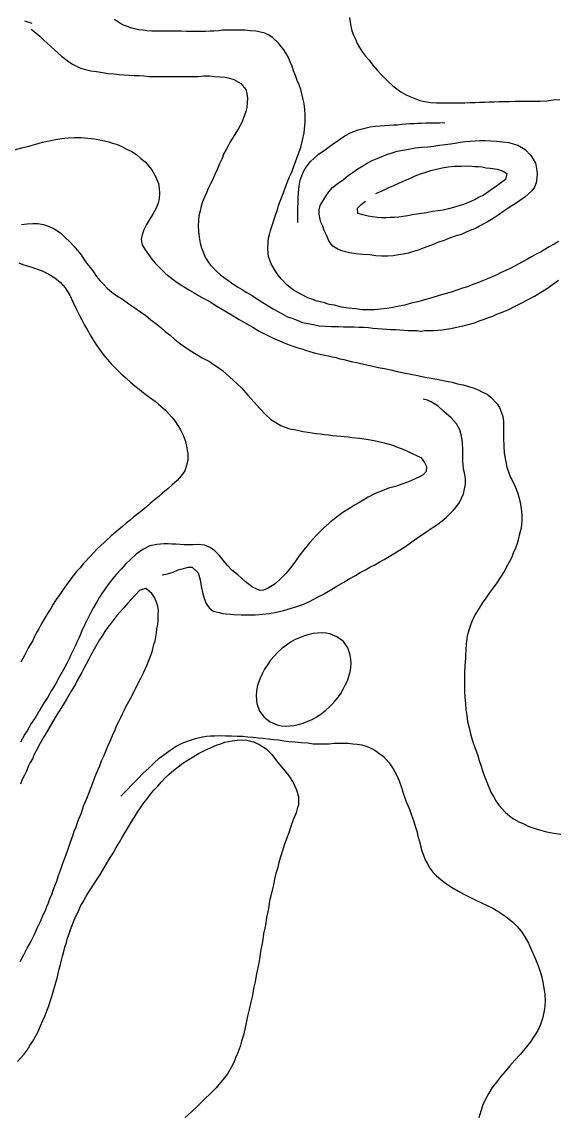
# Model space of a CAD drawing. Header units: inches. Extents: x 401374 to 405300, y 6332180 to 6336621.
# Drawn here: x 403254.6 to 403397.3, y 6334029.7 to 6334321.8 of the extents above; entities that cross this region are included whole.
import ezdxf

# ---------------------------------------------------------------- set-up
doc = ezdxf.new("R2010")
doc.units = ezdxf.units.IN
doc.header["$MEASUREMENT"] = 0

msp = doc.modelspace()

# ---------------------------------------------------------------- linework, layer by layer
for points in [[(403255.3, 6334322.1), (403257.3, 6334321.5)], [(403398, 6334263.2), (403396.8, 6334262.5), (403395.5, 6334261.8), (403394.3, 6334261.1), (403393.2, 6334260.4), (403392, 6334259.8), (403390.8, 6334259.1), (403389.7, 6334258.5), (403388.5, 6334257.9), (403387.4, 6334257.2), (403386.2, 6334256.6), (403385.1, 6334256), (403383.9, 6334255.5), (403382.7, 6334254.9), (403381.5, 6334254.3), (403380.3, 6334253.8), (403379, 6334253.2), (403377.7, 6334252.7), (403376.4, 6334252.2), (403375.1, 6334251.7), (403373.7, 6334251.1), (403372.3, 6334250.7), (403370.8, 6334250.2), (403369.3, 6334249.7), (403367.7, 6334249.2), (403366.1, 6334248.8), (403364.1, 6334248.2), (403362.2, 6334247.6), (403360.4, 6334247.1), (403358.6, 6334246.7), (403356.9, 6334246.2), (403355.3, 6334245.9), (403353.7, 6334245.6), (403352.1, 6334245.3), (403350.4, 6334245.1), (403348.8, 6334245), (403347.2, 6334245), (403345.5, 6334245), (403343.7, 6334245.2), (403341.9, 6334245.4), (403340, 6334245.7), (403338.1, 6334246.2), (403336.7, 6334246.4), (403335.5, 6334246.8), (403334.3, 6334247.1), (403333.2, 6334247.4), (403332.1, 6334247.8), (403331, 6334248.2), (403329.1, 6334249.1), (403327.2, 6334250.2), (403325.5, 6334251.5), (403323.9, 6334253.2), (403323.1, 6334254.2), (403322.4, 6334255.3), (403321.2, 6334257.2), (403320.5, 6334259.2), (403320.3, 6334261.2), (403320.4, 6334263.1), (403320.5, 6334264.1), (403320.8, 6334265.1), (403321, 6334266.1), (403321.4, 6334267.2), (403321.7, 6334268.3), (403322.1, 6334269.4), (403322.5, 6334270.5), (403322.9, 6334271.7), (403323.2, 6334272.8), (403323.6, 6334274), (403324.1, 6334275.1), (403324.5, 6334276.2), (403324.9, 6334277.3), (403325.3, 6334278.4), (403325.7, 6334279.4), (403326.1, 6334280.5), (403326.6, 6334281.5), (403327, 6334282.5), (403327.7, 6334284.5), (403328.4, 6334286.4), (403329.1, 6334288.3), (403329.6, 6334290.3), (403330, 6334292.2), (403330.2, 6334294.2), (403330.3, 6334295.2), (403330.3, 6334296.2), (403330.3, 6334297.2), (403330.2, 6334298.3), (403330.1, 6334299.3), (403329.9, 6334300.4), (403329.7, 6334301.5), (403329.4, 6334302.6), (403329.1, 6334303.8), (403328.7, 6334305), (403328.2, 6334306.2), (403327.7, 6334307.5), (403327.2, 6334308.8), (403326.8, 6334310), (403326.3, 6334311.2), (403325.8, 6334312.3), (403325.2, 6334313.4), (403324.6, 6334314.4), (403323.2, 6334316.2), (403321.6, 6334317.7), (403320.6, 6334318.3), (403319.5, 6334318.8), (403318.4, 6334319.1), (403317.1, 6334319.4), (403315.6, 6334319.5), (403314.2, 6334319.6), (403312.9, 6334319.6), (403311.7, 6334319.6), (403310.5, 6334319.6), (403309.3, 6334319.6), (403308.2, 6334319.6), (403307.1, 6334319.5), (403305.9, 6334319.4), (403304.8, 6334319.4), (403303.7, 6334319.3), (403302.5, 6334319.3), (403301.2, 6334319.3), (403299.9, 6334319.3), (403298.6, 6334319.3), (403297.2, 6334319.4), (403295.7, 6334319.4), (403294.3, 6334319.4), (403293, 6334319.4), (403291.7, 6334319.4), (403290.5, 6334319.4), (403289.3, 6334319.4), (403288.1, 6334319.5), (403287, 6334319.6), (403285.8, 6334319.7), (403284.7, 6334320), (403283.6, 6334320.3), (403282.6, 6334320.7), (403281.5, 6334321.1), (403280.4, 6334321.8), (403279.3, 6334322.5)], [(403342.1, 6334323), (403342.3, 6334321.8), (403342.5, 6334320.7), (403342.8, 6334319.5), (403343.2, 6334318.3), (403343.7, 6334317.2), (403344.2, 6334316.1), (403344.8, 6334315), (403345.6, 6334313.8), (403346.4, 6334312.7), (403347.4, 6334311.6), (403348.4, 6334310.3), (403349.5, 6334309), (403350.5, 6334307.9), (403351.6, 6334306.8), (403352.6, 6334305.8), (403353.7, 6334304.8), (403354.8, 6334304), (403355.9, 6334303.2), (403357.1, 6334302.5), (403358.3, 6334301.9), (403359.6, 6334301.4), (403360.9, 6334300.9), (403362.3, 6334300.6), (403363.8, 6334300.3), (403365.4, 6334300.2), (403367.1, 6334300.2), (403368.7, 6334300.2), (403370.2, 6334300.2), (403371.7, 6334300.2), (403373, 6334300.2), (403374.4, 6334300.3), (403375.7, 6334300.3), (403376.9, 6334300.4), (403378.2, 6334300.4), (403379.5, 6334300.5), (403380.8, 6334300.5), (403382.1, 6334300.6), (403383.4, 6334300.6), (403384.8, 6334300.6), (403386.3, 6334300.7), (403387.8, 6334300.7), (403389.5, 6334300.7), (403391.3, 6334300.7), (403393.1, 6334300.7), (403394.9, 6334300.8), (403396.6, 6334301), (403398.3, 6334301.1)], [(403257.1, 6334319.9), (403258.3, 6334318.9), (403259.4, 6334318), (403260.4, 6334317.1), (403261.4, 6334316.2), (403263.3, 6334314.4), (403265.2, 6334312.7), (403267.1, 6334311.3), (403268.1, 6334310.6), (403269.2, 6334310), (403270.3, 6334309.5), (403271.6, 6334309.1), (403273, 6334308.8), (403274.5, 6334308.6), (403276.1, 6334308.3), (403277.7, 6334308.1), (403279.2, 6334308), (403280.6, 6334307.8), (403281.9, 6334307.7), (403283.3, 6334307.6), (403284.6, 6334307.5), (403285.9, 6334307.5), (403287.2, 6334307.4), (403288.5, 6334307.3), (403289.8, 6334307.3), (403291.2, 6334307.3), (403292.7, 6334307.3), (403294.2, 6334307.3), (403295.8, 6334307.3), (403297.5, 6334307.3), (403298.8, 6334307.3), (403300.3, 6334307.3), (403301.8, 6334307.3), (403303.2, 6334307.4), (403304.7, 6334307.4), (403306.1, 6334307.3), (403307.5, 6334307.2), (403308.9, 6334307.1), (403310.1, 6334306.8), (403311.2, 6334306.5), (403313.1, 6334305.4), (403314.4, 6334303.8), (403314.7, 6334302.7), (403314.9, 6334301.5), (403314.8, 6334300.2), (403314.7, 6334299), (403314.4, 6334297.9), (403314.1, 6334296.9), (403313.4, 6334295), (403312.4, 6334293.2), (403311.3, 6334291.5), (403310.2, 6334289.6), (403309.6, 6334288.6), (403309.1, 6334287.6), (403308.5, 6334286.5), (403308.1, 6334285.4), (403307.4, 6334283.9), (403306.8, 6334282.4), (403306.2, 6334281.1), (403305.6, 6334279.8), (403305, 6334278.6), (403304.4, 6334277.4), (403303.9, 6334276.2), (403303.4, 6334275), (403302.9, 6334273.8), (403302.5, 6334272.6), (403302.2, 6334271.4), (403301.9, 6334270.1), (403301.8, 6334268.8), (403301.7, 6334267.4), (403301.8, 6334265.9), (403302, 6334264.4), (403302.2, 6334262.8), (403302.6, 6334261.5), (403303.1, 6334260.2), (403303.6, 6334259), (403304.3, 6334257.9), (403305, 6334256.9), (403306.8, 6334255.1), (403307.7, 6334254.3), (403308.8, 6334253.4), (403309.9, 6334252.7), (403311, 6334251.9), (403312.2, 6334251.1), (403313.5, 6334250.4), (403314.7, 6334249.6), (403316.1, 6334248.8), (403317.6, 6334247.8), (403319, 6334246.9), (403320.4, 6334246), (403321.7, 6334245.2), (403323, 6334244.5), (403324.3, 6334243.8), (403325.6, 6334243.1), (403327, 6334242.6), (403328.3, 6334242.1), (403329.6, 6334241.6), (403331, 6334241.3), (403332.5, 6334241), (403334, 6334240.7), (403335.6, 6334240.6), (403337.3, 6334240.5), (403339.1, 6334240.5), (403340.5, 6334240.4), (403341.9, 6334240.4), (403343.3, 6334240.4), (403344.6, 6334240.3), (403345.9, 6334240.3), (403347.2, 6334240.2), (403348.4, 6334240.1), (403349.7, 6334240), (403350.9, 6334239.9), (403352.1, 6334239.8), (403353.2, 6334239.7), (403354.4, 6334239.7), (403355.5, 6334239.6), (403356.7, 6334239.5), (403357.8, 6334239.4), (403358.9, 6334239.4), (403360.1, 6334239.4), (403361.2, 6334239.3), (403362.3, 6334239.4), (403363.4, 6334239.4), (403364.6, 6334239.4), (403365.7, 6334239.5), (403366.9, 6334239.6), (403368, 6334239.8), (403369.2, 6334240), (403370.4, 6334240.2), (403371.6, 6334240.5), (403372.9, 6334240.8), (403374.2, 6334241.1), (403375.5, 6334241.5), (403376.8, 6334242), (403378.2, 6334242.5), (403379.3, 6334242.9), (403380.4, 6334243.3), (403381.5, 6334243.8), (403382.5, 6334244.2), (403384.5, 6334245), (403386.4, 6334245.9), (403388.2, 6334246.8), (403389.9, 6334247.7), (403391.6, 6334248.6), (403393.2, 6334249.6), (403394.8, 6334250.6), (403396.4, 6334251.7), (403398, 6334252.9)], [(403328.3, 6334268.3), (403328.3, 6334269.6), (403328.3, 6334271), (403328.3, 6334272.3), (403328.4, 6334273.6), (403328.4, 6334274.9), (403328.5, 6334276.1), (403328.6, 6334277.3), (403328.8, 6334278.5), (403329, 6334279.6), (403329.4, 6334280.7), (403329.8, 6334281.7), (403330.3, 6334282.7), (403331.7, 6334284.6), (403332.7, 6334285.5), (403333.8, 6334286.4), (403335.7, 6334287.8), (403337.5, 6334289.1), (403339.2, 6334290.3), (403340.9, 6334291.4), (403342.6, 6334292.3), (403344.5, 6334293), (403345.5, 6334293.3), (403346.6, 6334293.6), (403347.7, 6334293.8), (403349, 6334294), (403350.3, 6334294.1), (403351.6, 6334294.2), (403352.8, 6334294.3), (403353.9, 6334294.4), (403355, 6334294.4), (403356.1, 6334294.5), (403357.2, 6334294.6), (403358.2, 6334294.7), (403359.3, 6334294.7), (403360.3, 6334294.8), (403361.4, 6334294.8), (403362.5, 6334294.9), (403363.7, 6334294.9), (403364.9, 6334294.9), (403366.2, 6334294.9), (403367.6, 6334295)], [(403252.6, 6334287.7), (403254.6, 6334288.2), (403256.5, 6334288.7), (403258.3, 6334289.2), (403260.1, 6334289.7), (403261.9, 6334290.1), (403263.6, 6334290.4), (403265.3, 6334290.7), (403267, 6334290.9), (403268.7, 6334291), (403270.4, 6334291), (403272.2, 6334290.8), (403274, 6334290.6), (403275.9, 6334290.3), (403277.8, 6334289.8), (403278.8, 6334289.5), (403279.9, 6334289.2), (403281.3, 6334288.6), (403282.6, 6334287.9), (403284, 6334287.2), (403285.2, 6334286.4), (403286.4, 6334285.4), (403287.5, 6334284.5), (403288.4, 6334283.4), (403289.3, 6334282.3), (403290, 6334281.1), (403290.6, 6334279.9), (403291.1, 6334278.7), (403291.3, 6334277.4), (403291.4, 6334276.1), (403291.3, 6334274.7), (403291, 6334273.4), (403290.5, 6334272.1), (403289.6, 6334270.5), (403288.7, 6334269.1), (403287.9, 6334267.7), (403287.2, 6334266.3), (403286.7, 6334265), (403286.5, 6334263.7), (403286.7, 6334262.3), (403287.5, 6334261), (403288.4, 6334259.7), (403289.3, 6334258.5), (403290.2, 6334257.4), (403291.2, 6334256.4), (403293.1, 6334254.6), (403295, 6334253.1), (403296.1, 6334252.3), (403297.1, 6334251.6), (403298.2, 6334250.9), (403299.4, 6334250.2), (403300.6, 6334249.5), (403301.8, 6334248.8), (403303.2, 6334248), (403304.6, 6334247.3), (403305.7, 6334246.6), (403306.7, 6334245.9), (403307.8, 6334245.3), (403308.8, 6334244.7), (403310.8, 6334243.5), (403312.7, 6334242.4), (403314.5, 6334241.3), (403316.3, 6334240.3), (403318, 6334239.3), (403319.8, 6334238.4), (403321.6, 6334237.5), (403323.4, 6334236.7), (403325.3, 6334235.9), (403327.3, 6334235.2), (403328.3, 6334234.8), (403329.4, 6334234.5), (403330.4, 6334234.2), (403331.5, 6334233.8), (403332.7, 6334233.5), (403333.9, 6334233.2), (403335.1, 6334232.9), (403336.4, 6334232.7), (403337.5, 6334232.4), (403338.6, 6334232.2), (403339.6, 6334231.9), (403340.6, 6334231.7), (403342.6, 6334231.2), (403344.5, 6334230.8), (403346.3, 6334230.4), (403348, 6334230), (403349.8, 6334229.6), (403351.5, 6334229.3), (403353.2, 6334228.9), (403354.9, 6334228.5), (403356.7, 6334228.1), (403358.5, 6334227.8), (403360.4, 6334227.4), (403362.3, 6334227), (403363.4, 6334226.8), (403364.4, 6334226.6), (403365.5, 6334226.4), (403366.7, 6334226.2), (403368.1, 6334225.9), (403369.6, 6334225.6), (403371, 6334225.2), (403372.5, 6334224.9), (403373.9, 6334224.5), (403375.2, 6334224.1), (403376.5, 6334223.6), (403377.7, 6334223), (403378.9, 6334222.4), (403379.9, 6334221.6), (403381.6, 6334219.9), (403382.2, 6334218.9), (403382.7, 6334217.7), (403383.1, 6334216.5), (403383.3, 6334215.1), (403383.3, 6334213.8), (403383.3, 6334212.7), (403383.3, 6334211.6), (403383.3, 6334210.6), (403383.4, 6334208.6), (403383.5, 6334206.7), (403383.8, 6334204.8), (403384.2, 6334202.9), (403384.9, 6334200.9), (403385.3, 6334199.9), (403385.9, 6334198.9), (403386.5, 6334197.5), (403387, 6334196.2), (403387.4, 6334194.9), (403387.7, 6334193.6), (403387.9, 6334192.4), (403388.1, 6334191.2), (403388.2, 6334190), (403388.2, 6334188.8), (403388.1, 6334187.5), (403387.9, 6334186.3), (403387.6, 6334185.1), (403387.3, 6334183.9), (403386.9, 6334182.6), (403386.5, 6334181.3), (403385.9, 6334180), (403385.4, 6334178.7), (403384.4, 6334176.8), (403383.5, 6334175.1), (403382.5, 6334173.6), (403381.5, 6334172.1), (403380.5, 6334170.7), (403379.5, 6334169.3), (403378.6, 6334168), (403377.6, 6334166.6), (403376.8, 6334165.3), (403375.9, 6334163.9), (403375.2, 6334162.5), (403374.6, 6334161), (403374, 6334159.4), (403373.6, 6334157.8), (403373.3, 6334155.9), (403373.2, 6334154), (403373.1, 6334152.9), (403373.1, 6334151.9), (403373, 6334150), (403372.9, 6334148.1), (403372.9, 6334146.4), (403372.9, 6334144.7), (403372.9, 6334143), (403373, 6334141.4), (403373.1, 6334139.8), (403373.2, 6334138.2), (403373.5, 6334136.6), (403373.7, 6334135), (403374.1, 6334133.3), (403374.5, 6334131.7), (403375, 6334129.9), (403375.6, 6334128.1), (403376.3, 6334126.2), (403376.8, 6334124.6), (403377.3, 6334123.1), (403377.8, 6334121.6), (403378.3, 6334120.2), (403378.8, 6334118.8), (403379.4, 6334117.5), (403379.9, 6334116.2), (403380.6, 6334115), (403381.2, 6334113.8), (403382, 6334112.7), (403383.8, 6334110.7), (403384.9, 6334109.8), (403386, 6334109), (403387.4, 6334108.2), (403388.9, 6334107.6), (403389.9, 6334107.1), (403390.9, 6334106.7), (403392.9, 6334106.1), (403394.8, 6334105.6), (403396.7, 6334105.2), (403398.6, 6334104.9)], [(403339.1, 6334278.8), (403340.5, 6334279.8), (403341.8, 6334280.8), (403343.1, 6334281.7), (403344.4, 6334282.6), (403345.7, 6334283.4), (403346.9, 6334284.1), (403348.2, 6334284.8), (403349.5, 6334285.4), (403350.8, 6334285.9), (403352.1, 6334286.4), (403353.5, 6334286.9), (403354.9, 6334287.3), (403356.4, 6334287.6), (403358, 6334287.9), (403359.7, 6334288.2), (403361.5, 6334288.4), (403363.1, 6334288.5), (403364.7, 6334288.7), (403366.2, 6334288.9), (403367.7, 6334289.1), (403369.1, 6334289.3), (403370.4, 6334289.5), (403371.7, 6334289.7), (403373.1, 6334289.9), (403374.4, 6334290), (403375.7, 6334290.1), (403377, 6334290.2), (403378.4, 6334290.2), (403379.9, 6334290.1), (403381.4, 6334290), (403383, 6334289.8), (403384.7, 6334289.6), (403385.9, 6334289.3), (403387.1, 6334288.9), (403389.1, 6334287.8), (403390.6, 6334286.2), (403391.2, 6334285.2), (403391.8, 6334284.1), (403392.1, 6334282.7), (403392.3, 6334281.3), (403392.2, 6334280.1), (403392, 6334278.9), (403391.6, 6334277.7), (403390.9, 6334276.7), (403389, 6334275), (403387.6, 6334274.1), (403386.4, 6334273.3), (403385.3, 6334272.6), (403384.2, 6334271.8), (403383.1, 6334271.1), (403382.1, 6334270.4), (403381.1, 6334269.7), (403380.1, 6334269.1), (403379, 6334268.5), (403378, 6334267.9), (403376.9, 6334267.3), (403375.8, 6334266.7), (403374.6, 6334266.2), (403373.3, 6334265.7), (403372, 6334265.1), (403370.6, 6334264.7), (403368.9, 6334264.1), (403367.4, 6334263.5), (403365.9, 6334263), (403364.5, 6334262.4), (403363.1, 6334261.9), (403361.8, 6334261.4), (403360.5, 6334260.9), (403359.2, 6334260.5), (403357.9, 6334260.1), (403356.5, 6334259.8), (403355.2, 6334259.6), (403353.8, 6334259.4), (403352.4, 6334259.3), (403350.8, 6334259.3), (403349.2, 6334259.4), (403347.6, 6334259.6), (403345.7, 6334259.7), (403343.8, 6334259.9), (403342.1, 6334260.2), (403340.4, 6334260.6), (403339, 6334261.2), (403337.7, 6334262), (403336.7, 6334263.2), (403336, 6334264.9), (403335.4, 6334266.1), (403335, 6334267.3), (403334.5, 6334268.4), (403334.2, 6334269.5), (403334, 6334270.6), (403334, 6334271.7), (403334.3, 6334272.8), (403335, 6334274), (403335.8, 6334275.3), (403336.6, 6334276.5), (403337.6, 6334277.6), (403339.1, 6334278.8)], [(403349.2, 6334276), (403350.9, 6334276.7), (403352.5, 6334277.5), (403354, 6334278.2), (403355.5, 6334278.9), (403356.9, 6334279.5), (403358.4, 6334280.1), (403359.7, 6334280.7), (403361.1, 6334281.3), (403362.5, 6334281.7), (403363.9, 6334282.2), (403365.4, 6334282.5), (403366.9, 6334282.9), (403368.5, 6334283.1), (403370.2, 6334283.3), (403372, 6334283.3), (403373.9, 6334283.4), (403375.6, 6334283.2), (403376.6, 6334283.2), (403377.6, 6334283.1), (403378.7, 6334282.9), (403379.7, 6334282.8), (403381.6, 6334282.5), (403383.2, 6334282), (403384.2, 6334281.4), (403383.8, 6334279.8), (403382.5, 6334278.8), (403381.3, 6334277.9), (403380.1, 6334277.1), (403379, 6334276.3), (403377.9, 6334275.6), (403376.8, 6334275), (403375.7, 6334274.4), (403374.6, 6334273.9), (403373.5, 6334273.4), (403372.3, 6334273), (403371.1, 6334272.6), (403369.9, 6334272.3), (403368.6, 6334271.9), (403367.2, 6334271.6), (403365.8, 6334271.4), (403364.3, 6334271.2), (403362.8, 6334270.9), (403361.4, 6334270.7), (403360.1, 6334270.5), (403358.9, 6334270.3), (403357.7, 6334270.1), (403356.5, 6334269.9), (403355.3, 6334269.7), (403354.2, 6334269.6), (403353, 6334269.6), (403351.9, 6334269.5), (403350.7, 6334269.5), (403349.6, 6334269.6), (403348.3, 6334269.8), (403347.1, 6334270), (403345.7, 6334270.3), (403344.4, 6334270.7), (403344.3, 6334272.1), (403345.3, 6334273.1), (403346.4, 6334274)], [(403254.5, 6334267.7), (403256, 6334267.9), (403257.5, 6334268), (403258.9, 6334268), (403260.4, 6334267.7), (403261.9, 6334267.2), (403263.4, 6334266.5), (403264.9, 6334265.5), (403266.2, 6334264.3), (403267.4, 6334263.1), (403268.5, 6334262), (403269.5, 6334260.8), (403270.4, 6334259.6), (403271.2, 6334258.5), (403272, 6334257.3), (403272.9, 6334256.2), (403273.7, 6334255.1), (403274.5, 6334253.9), (403275.4, 6334252.8), (403276.4, 6334251.8), (403277.4, 6334250.7), (403278.6, 6334249.7), (403280, 6334248.7), (403281.5, 6334247.8), (403283.2, 6334246.6), (403284.8, 6334245.5), (403286.3, 6334244.4), (403287.7, 6334243.4), (403289.1, 6334242.3), (403290.4, 6334241.3), (403291.7, 6334240.2), (403292.9, 6334239.2), (403294.2, 6334238.2), (403295.4, 6334237.1), (403296.7, 6334236.1), (403298.1, 6334235.1), (403299.6, 6334234.1), (403301.2, 6334233.1), (403302.8, 6334232.1), (403304.7, 6334231.2), (403306, 6334230.3), (403307.2, 6334229.5), (403308.2, 6334228.8), (403309.2, 6334227.9), (403311.1, 6334226.2), (403312.1, 6334225.2), (403313.3, 6334224.1), (403315, 6334222.2), (403316.6, 6334220.4), (403318.1, 6334218.7), (403319.6, 6334217.1), (403321.1, 6334215.7), (403322.9, 6334214.6), (403323.8, 6334214.1), (403324.9, 6334213.6), (403326.1, 6334213.2), (403327.4, 6334213), (403328.6, 6334212.7), (403329.8, 6334212.5), (403331, 6334212.3), (403332.2, 6334212.1), (403333.3, 6334211.9), (403334.4, 6334211.8), (403335.5, 6334211.7), (403336.6, 6334211.6), (403337.7, 6334211.4), (403338.7, 6334211.3), (403339.8, 6334211.2), (403340.8, 6334211.1), (403341.8, 6334211), (403342.8, 6334210.9), (403344.8, 6334210.7), (403346.7, 6334210.4), (403348.7, 6334210.1), (403350.7, 6334209.6), (403352.7, 6334209.1), (403353.7, 6334208.8), (403354.7, 6334208.4), (403355.7, 6334208), (403356.8, 6334207.6), (403357.8, 6334207.1), (403358.9, 6334206.6), (403360, 6334206.1), (403361.2, 6334205.5), (403362.1, 6334204.4), (403362.7, 6334203.1), (403362.6, 6334201.8), (403361.8, 6334200.9), (403360.7, 6334200.3), (403359.7, 6334199.8), (403357.9, 6334199), (403356.1, 6334198.4), (403354.4, 6334197.8), (403352.6, 6334197.3), (403350.9, 6334196.6), (403349, 6334195.9), (403347.1, 6334194.9), (403345.8, 6334194.1), (403344.6, 6334193.4), (403343.5, 6334192.8), (403342.4, 6334192.1), (403340.4, 6334190.8), (403338.6, 6334189.5), (403336.8, 6334188.1), (403335.1, 6334186.6), (403333.3, 6334184.8), (403332.4, 6334183.8), (403331.5, 6334182.8), (403329.9, 6334180.9), (403328.6, 6334179.2), (403327.5, 6334177.6), (403326.4, 6334176.1), (403325.2, 6334174.6), (403323.8, 6334173.2), (403322.3, 6334171.8), (403320.4, 6334170.6), (403319.2, 6334170.1), (403318.2, 6334170), (403316.2, 6334170.9), (403314.3, 6334172.4), (403313.3, 6334173.3), (403312.3, 6334174.2), (403310.7, 6334175.4), (403309.5, 6334176.7), (403308.4, 6334178.1), (403307.3, 6334179.4), (403306.2, 6334180.6), (403304.9, 6334181.5), (403303.4, 6334182.1), (403301.7, 6334182.3), (403300.4, 6334182.2), (403299.2, 6334182.2), (403298, 6334182.2), (403296.9, 6334182.3), (403295.8, 6334182.4), (403294.7, 6334182.4), (403293.7, 6334182.5), (403292.6, 6334182.5), (403290.7, 6334182.3), (403288.8, 6334181.9), (403286.9, 6334181), (403285.1, 6334179.7), (403283.6, 6334178.3), (403282.3, 6334177), (403281.1, 6334175.7), (403279.9, 6334174.4), (403278.9, 6334173.2), (403277.9, 6334172), (403277, 6334170.7), (403276.1, 6334169.5), (403275.3, 6334168.2), (403274.5, 6334166.8), (403273.7, 6334165.5), (403272.9, 6334164), (403272.2, 6334162.5), (403271.4, 6334160.9), (403270.6, 6334159.2), (403269.9, 6334157.5), (403269.3, 6334156.2), (403268.8, 6334155.1), (403268.2, 6334153.9), (403267.7, 6334152.8), (403267.2, 6334151.8), (403266.7, 6334150.7), (403265.6, 6334148.7), (403264.6, 6334146.9), (403263.6, 6334145), (403262.5, 6334143.3), (403261.5, 6334141.5), (403260.4, 6334139.8), (403259.4, 6334138.1), (403258.3, 6334136.3), (403257.1, 6334134.5), (403256, 6334132.5), (403255.4, 6334131.6), (403254.8, 6334130.5), (403254.2, 6334129.5)], [(403253.8, 6334257.5), (403254.9, 6334257.1), (403256, 6334256.7), (403257, 6334256.4), (403258, 6334256.1), (403260, 6334255.4), (403261.8, 6334254.5), (403263.4, 6334253.5), (403264.9, 6334252.3), (403266.2, 6334250.8), (403267.4, 6334248.9), (403268.2, 6334247.1), (403269, 6334245.4), (403269.8, 6334243.8), (403270.6, 6334242.3), (403271.3, 6334240.9), (403272.1, 6334239.5), (403272.9, 6334238.1), (403273.7, 6334236.8), (403274.5, 6334235.5), (403275.4, 6334234.3), (403276.3, 6334233), (403277.4, 6334231.8), (403278.5, 6334230.5), (403279.7, 6334229.3), (403281, 6334228), (403282.5, 6334226.7), (403283.6, 6334225.6), (403284.8, 6334224.7), (403285.9, 6334223.8), (403287, 6334222.9), (403288.1, 6334222.1), (403289.1, 6334221.4), (403290.2, 6334220.6), (403291.1, 6334219.8), (403293, 6334218.2), (403294.7, 6334216.3), (403295.5, 6334215.3), (403296.3, 6334214.1), (403297, 6334212.9), (403297.7, 6334211.5), (403298.3, 6334209.8), (403298.7, 6334208.1), (403298.9, 6334206.5), (403298.9, 6334204.9), (403298.6, 6334203.4), (403298.1, 6334202), (403297.2, 6334200.6), (403296.1, 6334199.4), (403294.8, 6334198.2), (403293.6, 6334197.2), (403292.3, 6334196.1), (403291.2, 6334195.1), (403290, 6334194.2), (403288.9, 6334193.2), (403287.8, 6334192.3), (403286.7, 6334191.4), (403285.6, 6334190.5), (403284.5, 6334189.7), (403283.5, 6334188.8), (403282.5, 6334188), (403281.5, 6334187.1), (403280.5, 6334186.3), (403278.5, 6334184.6), (403276.6, 6334182.8), (403274.7, 6334181.1), (403272.9, 6334179.2), (403271.1, 6334177.2), (403270.2, 6334176.1), (403269.2, 6334175.1), (403268.3, 6334173.9), (403267.4, 6334172.8), (403266.5, 6334171.5), (403265.6, 6334170.3), (403264.7, 6334168.9), (403263.8, 6334167.6), (403263, 6334166.4), (403262.3, 6334165.2), (403261.6, 6334164.1), (403260.9, 6334163), (403260.3, 6334161.9), (403259.7, 6334160.8), (403259.1, 6334159.8), (403258.5, 6334158.8), (403258, 6334157.7), (403257.5, 6334156.7), (403256.4, 6334154.8), (403255.4, 6334152.8), (403254.3, 6334150.9)], [(403292.1, 6334174.2), (403293.5, 6334174.5), (403295, 6334174.9), (403296.4, 6334175.5), (403297.8, 6334175.9), (403299, 6334176.2), (403300.1, 6334176.2), (403301.7, 6334174.7), (403302.2, 6334172.9), (403302.5, 6334171.2), (403302.9, 6334169.5), (403303.3, 6334167.9), (403303.8, 6334166.5), (403304.6, 6334165.4), (403305.7, 6334164.5), (403307.3, 6334164.1), (403308.3, 6334163.9), (403309.3, 6334163.8), (403311.2, 6334163.6), (403313.2, 6334163.5), (403315.1, 6334163.5), (403317, 6334163.5), (403318.9, 6334163.7), (403320.8, 6334163.9), (403322.6, 6334164.2), (403324.5, 6334164.7), (403326.3, 6334165.2), (403328.1, 6334165.7), (403329.9, 6334166.4), (403331.6, 6334167.2), (403333.4, 6334168.1), (403335.2, 6334169), (403337, 6334170.1), (403338.8, 6334171.2), (403340.6, 6334172.2), (403342.2, 6334173.2), (403343.7, 6334174), (403345, 6334174.8), (403346.4, 6334175.5), (403347.6, 6334176.2), (403348.9, 6334176.9), (403350.1, 6334177.6), (403351.4, 6334178.3), (403352.7, 6334179.1), (403354.1, 6334179.9), (403355.5, 6334180.8), (403357.1, 6334181.8), (403358.8, 6334183), (403360.7, 6334184.3), (403361.9, 6334185.1), (403363.2, 6334186), (403364.5, 6334186.9), (403365.7, 6334187.7), (403366.9, 6334188.6), (403368, 6334189.5), (403369.9, 6334191.5), (403370.8, 6334192.5), (403371.5, 6334193.5), (403372.1, 6334194.7), (403372.6, 6334195.8), (403372.9, 6334197.1), (403373.1, 6334198.4), (403373.1, 6334199.8), (403372.9, 6334201.4), (403372.6, 6334202.4), (403372.5, 6334203.5), (403372.4, 6334204.6), (403372.4, 6334205.6), (403372.4, 6334207.6), (403372.3, 6334209.5), (403372.1, 6334211.2), (403371.6, 6334212.9), (403370.7, 6334214.5), (403369.3, 6334216.1), (403367.4, 6334217.7), (403365.8, 6334219.2), (403364, 6334220.4), (403363, 6334220.8), (403361.8, 6334221.1)], [(403254.1, 6334070.9), (403255.1, 6334072.7), (403256, 6334074.5), (403257, 6334076.2), (403257.9, 6334078), (403258.7, 6334079.8), (403259.6, 6334081.6), (403260.4, 6334083.6), (403260.9, 6334084.6), (403261.3, 6334085.6), (403261.7, 6334086.6), (403262.1, 6334087.7), (403262.6, 6334088.8), (403263, 6334090), (403263.4, 6334091.1), (403263.9, 6334092.4), (403264.4, 6334093.9), (403264.9, 6334095.3), (403265.4, 6334096.7), (403265.9, 6334098.1), (403266.4, 6334099.5), (403266.9, 6334100.8), (403267.3, 6334102), (403267.8, 6334103.3), (403268.2, 6334104.5), (403268.6, 6334105.7), (403269.1, 6334106.9), (403269.5, 6334108.1), (403269.9, 6334109.2), (403270.4, 6334110.4), (403270.8, 6334111.5), (403271.2, 6334112.7), (403271.7, 6334113.8), (403272.1, 6334114.9), (403272.6, 6334116.1), (403273, 6334117.2), (403273.5, 6334118.4), (403273.9, 6334119.6), (403274.4, 6334120.8), (403274.9, 6334122), (403275.4, 6334123.2), (403275.9, 6334124.5), (403276.5, 6334125.8), (403277, 6334127.1), (403277.6, 6334128.4), (403278.2, 6334129.8), (403278.8, 6334131.3), (403279.5, 6334132.8), (403279.9, 6334133.9), (403280.5, 6334135), (403281, 6334136.1), (403281.5, 6334137.1), (403282, 6334138.1), (403282.5, 6334139.1), (403283.5, 6334141), (403284.5, 6334142.9), (403285.4, 6334144.7), (403286.3, 6334146.4), (403287.2, 6334148.2), (403288, 6334150), (403288.7, 6334151.8), (403289.4, 6334153.6), (403289.9, 6334155.6), (403290.2, 6334156.6), (403290.4, 6334157.6), (403290.6, 6334158.7), (403290.7, 6334159.8), (403290.9, 6334160.9), (403291, 6334162.1), (403291, 6334163.3), (403291.1, 6334164.6), (403290.9, 6334165.7), (403290.6, 6334166.9), (403290, 6334168.1), (403289.3, 6334169.2), (403287.7, 6334170.5), (403286.1, 6334170.1), (403284.9, 6334168.8), (403283.8, 6334167.6), (403282.8, 6334166.5), (403281.8, 6334165.4), (403280.9, 6334164.3), (403280, 6334163.3), (403279.2, 6334162.3), (403278.4, 6334161.2), (403277.6, 6334160.2), (403276.8, 6334159.1), (403276.1, 6334158), (403275.3, 6334156.8), (403274.6, 6334155.6), (403273.9, 6334154.3), (403273.1, 6334152.9), (403272.4, 6334151.5), (403271.8, 6334150.3), (403271.2, 6334149.2), (403270.6, 6334148.1), (403270, 6334147), (403269.4, 6334146), (403268.9, 6334145), (403267.8, 6334143.1), (403266.7, 6334141.3), (403265.6, 6334139.5), (403264.6, 6334137.8), (403263.5, 6334136.1), (403262.5, 6334134.4), (403261.5, 6334132.7), (403260.5, 6334130.9), (403259.4, 6334129.1), (403258.4, 6334127.2), (403257.9, 6334126.2), (403257.4, 6334125.1), (403256.8, 6334124.1), (403256.3, 6334123), (403255.8, 6334121.8), (403255.3, 6334120.7), (403254.7, 6334119.5), (403254.2, 6334118.3)], [(403319.3, 6334136.2), (403320.9, 6334134.9), (403322.8, 6334134.1), (403323.9, 6334133.9), (403325, 6334133.8), (403326.2, 6334133.9), (403327.3, 6334134), (403328.5, 6334134.2), (403329.8, 6334134.6), (403331, 6334135.1), (403332.2, 6334135.6), (403333.4, 6334136.3), (403334.6, 6334137.1), (403335.7, 6334138), (403336.9, 6334139), (403337.9, 6334140), (403338.8, 6334141.1), (403339.7, 6334142.3), (403340.4, 6334143.5), (403341, 6334144.7), (403341.6, 6334145.9), (403342, 6334147.1), (403342.3, 6334148.3), (403342.5, 6334149.4), (403342.6, 6334150.6), (403342.5, 6334151.7), (403342.3, 6334152.7), (403341.7, 6334154.7), (403340.5, 6334156.4), (403338.8, 6334157.6), (403336.9, 6334158.4), (403335.9, 6334158.6), (403334.8, 6334158.7), (403333.6, 6334158.6), (403332.5, 6334158.5), (403331.3, 6334158.3), (403330.1, 6334157.9), (403328.8, 6334157.4), (403327.6, 6334156.9), (403326.4, 6334156.2), (403325.3, 6334155.4), (403324.1, 6334154.5), (403323.1, 6334153.6), (403322, 6334152.5), (403321, 6334151.4), (403320.2, 6334150.2), (403319.4, 6334149), (403318.8, 6334147.8), (403318.3, 6334146.6), (403317.8, 6334145.4), (403317.5, 6334144.3), (403317.3, 6334143.1), (403317.2, 6334141.9), (403317.3, 6334140.8), (403317.4, 6334139.8), (403318.1, 6334137.8), (403319.3, 6334136.2)], [(403281, 6334115.1), (403282.6, 6334116.6), (403284.1, 6334118.2), (403285.6, 6334119.7), (403287, 6334121.2), (403288.5, 6334122.6), (403289.9, 6334123.9), (403291.3, 6334125.2), (403292.8, 6334126.3), (403294.2, 6334127.4), (403295.8, 6334128.4), (403297.4, 6334129.2), (403299.1, 6334129.9), (403301, 6334130.5), (403302.9, 6334130.9), (403303.9, 6334131.1), (403305, 6334131.2), (403306.1, 6334131.2), (403307.3, 6334131.3), (403309, 6334131.2), (403310.6, 6334131.2), (403312.2, 6334131.1), (403313.6, 6334131.1), (403315, 6334130.9), (403316.4, 6334130.8), (403317.8, 6334130.7), (403319.1, 6334130.6), (403320.4, 6334130.4), (403321.8, 6334130.2), (403323.2, 6334130.1), (403324.6, 6334129.9), (403326, 6334129.7), (403327.6, 6334129.6), (403329.2, 6334129.4), (403331, 6334129.3), (403332.4, 6334129.1), (403333.9, 6334129.1), (403335.3, 6334129.1), (403336.7, 6334129.1), (403338, 6334129.2), (403339.3, 6334129.2), (403340.6, 6334129.2), (403341.8, 6334129.2), (403343, 6334129.1), (403344.2, 6334129), (403345.4, 6334128.8), (403346.6, 6334128.4), (403347.7, 6334128), (403348.9, 6334127.4), (403350, 6334126.6), (403351.2, 6334125.7), (403352.7, 6334124), (403353.8, 6334122.4), (403354.7, 6334120.8), (403355.4, 6334119.2), (403356, 6334117.4), (403356.6, 6334115.6), (403357.3, 6334113.6), (403357.7, 6334112.6), (403358.2, 6334111.6), (403358.7, 6334110), (403359.2, 6334108.6), (403359.7, 6334107.1), (403360.1, 6334105.7), (403360.4, 6334104.4), (403360.8, 6334103), (403361.1, 6334101.8), (403361.5, 6334100.5), (403361.9, 6334099.3), (403362.4, 6334098.1), (403363, 6334097), (403363.6, 6334095.9), (403364.4, 6334094.8), (403365.4, 6334093.8), (403366.5, 6334092.8), (403367.8, 6334091.9), (403369.4, 6334090.8), (403371.1, 6334089.8), (403372.7, 6334088.9), (403374.3, 6334088.1), (403375.9, 6334087.3), (403377.4, 6334086.6), (403378.9, 6334085.9), (403380.4, 6334085.2), (403381.8, 6334084.4), (403383.1, 6334083.5), (403384.4, 6334082.6), (403385.7, 6334081.5), (403386.9, 6334080.3), (403388, 6334079), (403389, 6334077.5), (403390, 6334075.8), (403390.8, 6334074), (403391.6, 6334072.2), (403392.3, 6334070.5), (403392.9, 6334068.8), (403393.4, 6334067.1), (403393.8, 6334065.4), (403394.1, 6334063.8), (403394.3, 6334062.1), (403394.4, 6334060.5), (403394.3, 6334058.9), (403394.1, 6334057.3), (403393.7, 6334055.7), (403393.2, 6334054.1), (403392.5, 6334052.5), (403391.5, 6334051), (403390.5, 6334049.5), (403389.1, 6334047.7), (403387.7, 6334046.1), (403386.3, 6334044.6), (403385, 6334043.1), (403383.7, 6334041.6), (403382.5, 6334040.1), (403381.4, 6334038.7), (403380.3, 6334037.3), (403379.4, 6334035.8), (403378.5, 6334034.2), (403377.8, 6334032.7), (403377.2, 6334031), (403376.7, 6334029.2)], [(403253.4, 6334044.2), (403255.2, 6334046.2), (403256, 6334047.3), (403256.7, 6334048.5), (403257.5, 6334049.7), (403258.3, 6334051.1), (403259, 6334052.4), (403259.6, 6334053.8), (403260.2, 6334055.2), (403260.8, 6334056.5), (403261.3, 6334057.8), (403261.8, 6334059.1), (403262.2, 6334060.3), (403262.6, 6334061.6), (403263, 6334062.8), (403263.3, 6334064.1), (403263.7, 6334065.3), (403264, 6334066.5), (403264.3, 6334067.7), (403264.6, 6334068.9), (403264.9, 6334070.1), (403265.2, 6334071.3), (403265.5, 6334072.4), (403265.8, 6334073.6), (403266.1, 6334074.8), (403266.5, 6334076), (403266.8, 6334077.2), (403267.2, 6334078.3), (403267.6, 6334079.5), (403268.1, 6334080.8), (403268.6, 6334082), (403269.1, 6334083.2), (403269.7, 6334084.4), (403270.3, 6334085.7), (403271, 6334086.9), (403271.7, 6334088.2), (403272.5, 6334089.5), (403273.4, 6334090.9), (403274.4, 6334092.4), (403275.4, 6334094), (403276.3, 6334095.5), (403277.2, 6334097), (403278.1, 6334098.5), (403279, 6334099.9), (403279.8, 6334101.4), (403280.7, 6334102.8), (403281.5, 6334104.2), (403282.3, 6334105.6), (403283.1, 6334106.9), (403283.9, 6334108.2), (403284.7, 6334109.5), (403285.5, 6334110.8), (403286.3, 6334112), (403287.2, 6334113.3), (403288.1, 6334114.4), (403289, 6334115.6), (403289.9, 6334116.7), (403290.9, 6334117.8), (403291.9, 6334118.9), (403292.9, 6334120), (403294, 6334121), (403295.2, 6334122), (403296.4, 6334122.9), (403297.6, 6334123.9), (403299, 6334124.8), (403300.4, 6334125.6), (403301.8, 6334126.5), (403303.4, 6334127.3), (403305, 6334128), (403306.8, 6334128.8), (403307.8, 6334129.1), (403308.8, 6334129.5), (403309.8, 6334129.7), (403310.8, 6334129.9), (403312.8, 6334130.1), (403314.7, 6334130), (403316.5, 6334129.6), (403318.2, 6334128.8), (403319.9, 6334127.7), (403321.4, 6334126.2), (403322.9, 6334124.2), (403324.5, 6334122.3), (403325.9, 6334120.5), (403327.1, 6334118.7), (403328, 6334116.8), (403328.5, 6334114.9), (403328.5, 6334113.8), (403328.5, 6334112.8), (403328.2, 6334111.7), (403327.9, 6334110.6), (403327.1, 6334108.8), (403326.5, 6334107), (403325.9, 6334105.3), (403325.3, 6334103.7), (403324.7, 6334102), (403324.2, 6334100.5), (403323.7, 6334098.9), (403323.3, 6334097.4), (403322.9, 6334095.8), (403322.5, 6334094.4), (403322.1, 6334092.9), (403321.8, 6334091.4), (403321.5, 6334090), (403321.1, 6334088.5), (403320.8, 6334087.1), (403320.6, 6334085.6), (403320.3, 6334084.2), (403320, 6334082.7), (403319.8, 6334081.3), (403319.5, 6334079.8), (403319.2, 6334078.3), (403319, 6334076.8), (403318.7, 6334075.3), (403318.4, 6334073.7), (403318.2, 6334072.2), (403317.9, 6334070.6), (403317.6, 6334068.9), (403317.2, 6334067.2), (403316.9, 6334065.5), (403316.5, 6334063.7), (403316.2, 6334061.9), (403315.8, 6334060.1), (403315.3, 6334058.1), (403314.9, 6334056.3), (403314.5, 6334054.6), (403314.2, 6334052.9), (403313.8, 6334051.3), (403313.3, 6334049.7), (403312.9, 6334048.2), (403312.4, 6334046.8), (403311.8, 6334045.4), (403311.2, 6334044), (403310.5, 6334042.6), (403309.7, 6334041.2), (403308.7, 6334039.9), (403307.7, 6334038.6), (403306.5, 6334037.2), (403305.2, 6334035.9), (403303.3, 6334034.1), (403301.6, 6334032.4), (403299.9, 6334030.8), (403298.2, 6334029.3)]]:
    msp.add_lwpolyline(points)

doc.saveas('drawing.dxf')
